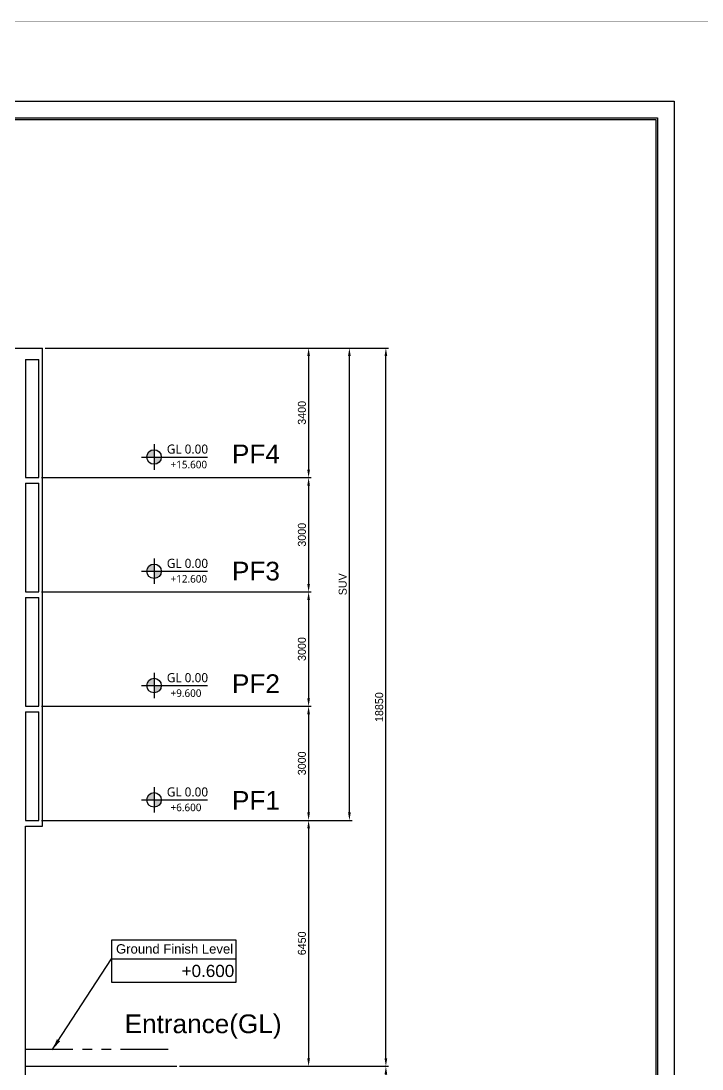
# Model space of a CAD drawing. Header units: millimetres. Extents: x -5 to 1510635, y -6 to 71285.
# Drawn here: x 997131 to 1014994, y 14073 to 41584 of the extents above; entities that cross this region are included whole.
import ezdxf

# ---------------------------------------------------------------- set-up
doc = ezdxf.new("R2010")
doc.units = ezdxf.units.MM
doc.header["$LTSCALE"] = 1000
doc.linetypes.add('HIDDEN', pattern=[0.375, 0.25, -0.125])
doc.linetypes.add('PHANTOM', pattern=[2.5, 1.25, -0.25, 0.25, -0.25, 0.25, -0.25])
for name, color, linetype in [('A-SYM', 6, 'Continuous'), ('MP-2', 42, 'Continuous'), ('MP-4', 4, 'HIDDEN'), ('MP-5', 5, 'PHANTOM'), ('MP-7', 7, 'Continuous'), ('MP-8', 8, 'Continuous')]:
    doc.layers.add(name, color=color, linetype=linetype)
doc.styles.add('H', font='arial.ttf')
doc.styles.add('맑은고딕', font='malgun.ttf', dxfattribs={"height": 800})
doc.dimstyles.new('MPS2', dxfattribs={"dimscale": 100, "dimtxt": 3, "dimasz": 3, "dimexe": 1, "dimexo": 1, "dimgap": 1, "dimtad": 1, "dimzin": 12, "dimdsep": 46, "dimtxsty": 'Standard', "dimcen": 1, "dimclrd": 1, "dimclre": 1, "dimclrt": 7, "dimazin": 2, "dimtfac": 1, "dimtmove": 0, "dimatfit": 3, "dimfxl": 1, "dimarcsym": 0})

# ---------------------------------------------------------------- blocks, each defined once
blk = doc.blocks.new('*D422')
at = {"layer": 'DEFPOINTS', "color": 0, "linetype": 'ByBlock', "transparency": 16777216}
for p in [(997696, 32998, 0), (997596, 29598, 0), (1004675, 29598)]:
    blk.add_point(p, dxfattribs=at)
at = {"layer": 'MP-8', "color": 1, "linetype": 'ByBlock', "lineweight": -2, "transparency": 16777216}
for p, q in [((997766, 32998), (1004745, 32998)), ((1004675, 32788), (1004675, 29808)), ((997666, 29598), (1004745, 29598))]:
    blk.add_line(p, q, dxfattribs=at)
at = {"layer": 'MP-8', "color": 1, "linetype": 'ByBlock', "transparency": 16777216}
for points in [[(1004640, 32788), (1004710, 32788), (1004675, 32998)], [(1004640, 29808), (1004710, 29808), (1004675, 29598)]]:
    blk.add_solid(points, dxfattribs=at)
at = {"layer": 'MP-8', "color": 7, "linetype": 'ByBlock', "transparency": 16777216, "insert": (1004500, 31298), "char_height": 210, "attachment_point": 5, "rotation": 90}
blk.add_mtext('3400', dxfattribs=at)
blk = doc.blocks.new('*D423')
at = {"layer": 'DEFPOINTS', "color": 0, "linetype": 'ByBlock', "transparency": 16777216}
for p in [(997596, 29598, 0), (997596, 26598, 0), (1004675, 26598)]:
    blk.add_point(p, dxfattribs=at)
at = {"layer": 'MP-8', "color": 1, "linetype": 'ByBlock', "lineweight": -2, "transparency": 16777216}
for p, q in [((997666, 29598), (1004745, 29598)), ((1004675, 29388), (1004675, 26808)), ((997666, 26598), (1004745, 26598))]:
    blk.add_line(p, q, dxfattribs=at)
at = {"layer": 'MP-8', "color": 1, "linetype": 'ByBlock', "transparency": 16777216}
for points in [[(1004640, 29388), (1004710, 29388), (1004675, 29598)], [(1004640, 26808), (1004710, 26808), (1004675, 26598)]]:
    blk.add_solid(points, dxfattribs=at)
at = {"layer": 'MP-8', "color": 7, "linetype": 'ByBlock', "transparency": 16777216, "insert": (1004500, 28098), "char_height": 210, "attachment_point": 5, "rotation": 90}
blk.add_mtext('3000', dxfattribs=at)
blk = doc.blocks.new('*D424')
at = {"layer": 'DEFPOINTS', "color": 0, "linetype": 'ByBlock', "transparency": 16777216}
for p in [(997596, 26598, 0), (997596, 23598, 0), (1004675, 23598)]:
    blk.add_point(p, dxfattribs=at)
at = {"layer": 'MP-8', "color": 1, "linetype": 'ByBlock', "lineweight": -2, "transparency": 16777216}
for p, q in [((997666, 26598), (1004745, 26598)), ((1004675, 26388), (1004675, 23808)), ((997666, 23598), (1004745, 23598))]:
    blk.add_line(p, q, dxfattribs=at)
at = {"layer": 'MP-8', "color": 1, "linetype": 'ByBlock', "transparency": 16777216}
for points in [[(1004640, 26388), (1004710, 26388), (1004675, 26598)], [(1004640, 23808), (1004710, 23808), (1004675, 23598)]]:
    blk.add_solid(points, dxfattribs=at)
at = {"layer": 'MP-8', "color": 7, "linetype": 'ByBlock', "transparency": 16777216, "insert": (1004500, 25098), "char_height": 210, "attachment_point": 5, "rotation": 90}
blk.add_mtext('3000', dxfattribs=at)
blk = doc.blocks.new('*D443')
at = {"layer": 'DEFPOINTS', "color": 0, "linetype": 'ByBlock', "transparency": 16777216}
for p in [(997596, 23598, 0), (997596, 20598, 0), (1004675, 20598)]:
    blk.add_point(p, dxfattribs=at)
at = {"layer": 'MP-8', "color": 1, "linetype": 'ByBlock', "lineweight": -2, "transparency": 16777216}
for p, q in [((997666, 23598), (1004745, 23598)), ((1004675, 23388), (1004675, 20808)), ((997666, 20598), (1004745, 20598))]:
    blk.add_line(p, q, dxfattribs=at)
at = {"layer": 'MP-8', "color": 1, "linetype": 'ByBlock', "transparency": 16777216}
for points in [[(1004640, 23388), (1004710, 23388), (1004675, 23598)], [(1004640, 20808), (1004710, 20808), (1004675, 20598)]]:
    blk.add_solid(points, dxfattribs=at)
at = {"layer": 'MP-8', "color": 7, "linetype": 'ByBlock', "transparency": 16777216, "insert": (1004500, 22098), "char_height": 210, "attachment_point": 5, "rotation": 90}
blk.add_mtext('3000', dxfattribs=at)
blk = doc.blocks.new('*D425')
at = {"layer": 'DEFPOINTS', "color": 0, "linetype": 'ByBlock', "transparency": 16777216}
for p in [(997596, 20598, 0), (1001215, 14148), (1004675, 14148)]:
    blk.add_point(p, dxfattribs=at)
at = {"layer": 'MP-8', "color": 1, "linetype": 'ByBlock', "lineweight": -2, "transparency": 16777216}
for p, q in [((997666, 20598), (1004745, 20598)), ((1004675, 20388), (1004675, 14358)), ((1001285, 14148), (1004745, 14148))]:
    blk.add_line(p, q, dxfattribs=at)
at = {"layer": 'MP-8', "color": 1, "linetype": 'ByBlock', "transparency": 16777216}
for points in [[(1004640, 20388), (1004710, 20388), (1004675, 20598)], [(1004640, 14358), (1004710, 14358), (1004675, 14148)]]:
    blk.add_solid(points, dxfattribs=at)
at = {"layer": 'MP-8', "color": 7, "linetype": 'ByBlock', "transparency": 16777216, "insert": (1004500, 17373), "char_height": 210, "attachment_point": 5, "rotation": 90}
blk.add_mtext('6450', dxfattribs=at)
blk = doc.blocks.new('*D426')
at = {"layer": 'DEFPOINTS', "color": 0, "linetype": 'ByBlock', "transparency": 16777216}
for p in [(1001215, 14148), (977861, 12448, 0), (1006702, 12448)]:
    blk.add_point(p, dxfattribs=at)
at = {"layer": 'MP-8', "color": 1, "linetype": 'ByBlock', "lineweight": -2, "transparency": 16777216}
for p, q in [((1001285, 14148), (1006772, 14148)), ((1006702, 13938), (1006702, 12658)), ((977931, 12448), (1006772, 12448))]:
    blk.add_line(p, q, dxfattribs=at)
at = {"layer": 'MP-8', "color": 1, "linetype": 'ByBlock', "transparency": 16777216}
for points in [[(1006667, 13938), (1006737, 13938), (1006702, 14148)], [(1006667, 12658), (1006737, 12658), (1006702, 12448)]]:
    blk.add_solid(points, dxfattribs=at)
at = {"layer": 'MP-8', "color": 7, "linetype": 'ByBlock', "transparency": 16777216, "insert": (1006527, 13298), "char_height": 210, "attachment_point": 5, "rotation": 90}
blk.add_mtext('1700', dxfattribs=at)
blk = doc.blocks.new('*D427')
at = {"layer": 'DEFPOINTS', "color": 0, "linetype": 'ByBlock', "transparency": 16777216}
for p in [(997696, 32998, 0), (1005745, 32998), (997596, 20598, 0)]:
    blk.add_point(p, dxfattribs=at)
at = {"layer": 'MP-8', "color": 1, "linetype": 'ByBlock', "lineweight": -2, "transparency": 16777216}
for p, q in [((997766, 32998), (1005815, 32998)), ((1005745, 20808), (1005745, 32788)), ((997666, 20598), (1005815, 20598))]:
    blk.add_line(p, q, dxfattribs=at)
at = {"layer": 'MP-8', "color": 1, "linetype": 'ByBlock', "transparency": 16777216}
for points in [[(1005710, 32788), (1005780, 32788), (1005745, 32998)], [(1005710, 20808), (1005780, 20808), (1005745, 20598)]]:
    blk.add_solid(points, dxfattribs=at)
at = {"layer": 'MP-8', "color": 7, "linetype": 'ByBlock', "transparency": 16777216, "insert": (1005570, 26798), "char_height": 210, "attachment_point": 5, "rotation": 90}
blk.add_mtext('SUV', dxfattribs=at)
blk = doc.blocks.new('*D428')
at = {"layer": 'DEFPOINTS', "color": 0, "linetype": 'ByBlock', "transparency": 16777216}
for p in [(997696, 32998, 0), (1006702, 32998), (1001215, 14148)]:
    blk.add_point(p, dxfattribs=at)
at = {"layer": 'MP-8', "color": 1, "linetype": 'ByBlock', "lineweight": -2, "transparency": 16777216}
for p, q in [((997766, 32998), (1006772, 32998)), ((1006702, 14358), (1006702, 32788)), ((1001285, 14148), (1006772, 14148))]:
    blk.add_line(p, q, dxfattribs=at)
at = {"layer": 'MP-8', "color": 1, "linetype": 'ByBlock', "transparency": 16777216}
for points in [[(1006667, 32788), (1006737, 32788), (1006702, 32998)], [(1006667, 14358), (1006737, 14358), (1006702, 14148)]]:
    blk.add_solid(points, dxfattribs=at)
at = {"layer": 'MP-8', "color": 7, "linetype": 'ByBlock', "transparency": 16777216, "insert": (1006527, 23573), "char_height": 210, "attachment_point": 5, "rotation": 90}
blk.add_mtext('18850', dxfattribs=at)
blk = doc.blocks.new('1223333333')
at = {"layer": 'A-SYM'}
h = blk.add_hatch(color=256, dxfattribs=at)
h.paths.add_polyline_path([(-984, 0), (-984, 96, 0.414214), (-1080, 0)])
h.paths.add_polyline_path([(-888, 0), (-984, 0), (-984, -96, 0.414214)])
blk.add_line((-984, 168), (-984, -168), dxfattribs=at)
blk.add_lwpolyline([(-1152, 0), (-298, 0), (-277, 0)], dxfattribs=at)
blk.add_circle((-984, 0), 96, dxfattribs=at)

msp = doc.modelspace()

# ---------------------------------------------------------------- linework, layer by layer
at = {"layer": 'MP-2', "const_width": 8.75}
msp.add_lwpolyline([(1016400, 0), (957600, 0), (957600, 41580), (1016400, 41580)], close=True, dxfattribs=at)
at = {"layer": 'MP-4', "linetype": 'ByBlock', "elevation": 0}
msp.add_lwpolyline([(999513.268, 17461.282), (1002769.295, 17461.282), (1002769.295, 16344.386), (999513.268, 16344.386)], close=True, dxfattribs=at)
at = {"layer": 'MP-5'}
msp.add_line((997245.303, 14598.308, 0), (1001214.691, 14598.308, 0), dxfattribs=at)
at = {"layer": 'MP-7'}
for points in [[(959735, 39480), (1014265, 39480), (1014265, 2100), (959735, 2100)], [(1013828.455, 2536.545), (960171.545, 2536.545), (960171.545, 39043.455), (1013828.455, 39043.455)], [(960220.051, 38994.949), (1013779.949, 38994.949), (1013779.949, 2585.051), (960220.051, 2585.051)]]:
    msp.add_lwpolyline(points, close=True, dxfattribs=at)
at = {"layer": 'MP-8', "linetype": 'ByBlock'}
for p, q in [((973310.522, 32998.308, 0), (997695.824, 32998.308, 0)), ((997695.824, 20448.308, 0), (997695.824, 32998.308)), ((997245.303, 32698.308, 0), (997245.303, 29598.308, 0)), ((997245.303, 32698.308), (997595.824, 32698.308)), ((997595.824, 29598.308), (997595.824, 32698.308)), ((997245.303, 29598.308, 0), (997595.824, 29598.308, 0)), ((997245.303, 29448.308, 0), (997595.824, 29448.308, 0)), ((997245.303, 29448.308, 0), (997245.303, 26598.308, 0)), ((997595.824, 26598.308), (997595.824, 29448.308)), ((997245.303, 26598.308, 0), (997595.824, 26598.308, 0)), ((997245.303, 26448.308, 0), (997595.824, 26448.308, 0)), ((997245.303, 26448.308, 0), (997245.303, 23598.308, 0)), ((997595.824, 23598.308), (997595.824, 26448.308)), ((997245.303, 23598.308), (997595.824, 23598.308)), ((997245.303, 23448.308), (997595.824, 23448.308)), ((997245.303, 23448.308, 0), (997245.303, 20598.308, 0)), ((997595.824, 20598.308), (997595.824, 23448.308)), ((997245.303, 20598.308, 0), (997595.824, 20598.308, 0)), ((997245.303, 20448.308, 0), (997695.824, 20448.308, 0)), ((997245.303, 13298.308, 0), (997245.303, 20448.308, 0)), ((997245.303, 14148.308, 0), (1001214.691, 14148.308, 0))]:
    msp.add_line(p, q, dxfattribs=at)

# ---------------------------------------------------------------- block references
at = {"layer": 'MP-4', "linetype": 'ByBlock', "xscale": 1.984499999962281, "yscale": 1.984499999962281, "zscale": 1.984499999962281}
for p in [(1002574.124, 30138.697, 0), (1002574.124, 27138.697, 0), (1002574.124, 24138.697, 0), (1002574.124, 21138.697, 0)]:
    msp.add_blockref('1223333333', p, dxfattribs=at)

# ---------------------------------------------------------------- texts
at = {"linetype": 'ByBlock', "attachment_point": 1, "style": 'H'}
for s, insert, char_height, width in [('{\\fArial|b0|i0|c238|p34;PF}4', (1002664.186, 30466.188, 148.468), 491.09893, 1612.52738), ('{\\fArial|b0|i0|c238|p34;PF}3', (1002664.186, 27389.071, 148.468), 491.09893, 1612.52738), ('{\\fArial|b0|i0|c238|p34;PF}2', (1002664.186, 24434.001, 148.468), 491.09893, 1612.52738), ('PF1', (1002664.186, 21369.527, 148.468), 491.0989, 1612.52738), ('Entrance(GL)', (999848.926, 15506.126, 148.468), 491.09893, 4197.16095)]:
    msp.add_mtext(s, dxfattribs=dict(at, insert=insert, char_height=char_height, width=width))
at = {"layer": 'A-SYM', "style": '맑은고딕'}
for p in [(1000954.772, 30227.764, 0), (1000954.772, 27227.764, 0), (1000954.772, 24227.764, 0), (1000954.772, 21227.764, 0)]:
    msp.add_text('GL 0.00', height=238.14, dxfattribs=at).set_placement(p)
at = {"layer": 'A-SYM', "color": 2, "style": '맑은고딕'}
for s, p in [('+15.600', (1001055.301, 29841.328, 0)), ('+12.600', (1001055.301, 26841.328, 0)), ('+9.600', (1001055.301, 23841.328, 0)), ('+6.600', (1001055.301, 20841.328, 0))]:
    msp.add_text(s, height=198.45, dxfattribs=at).set_placement(p)
at = {"layer": 'MP-7', "linetype": 'ByBlock', "attachment_point": 7, "style": 'H'}
for s, insert, char_height, width in [('Ground Finish{\\fArial|b0|i0|c238|p34; Level}', (999623.377, 17100.572, 0), 245.76, 3211.6758), ('+{\\fArial|b0|i0|c238|p34;0.}6{\\fArial|b0|i0|c238|p34;00}', (1001344.824, 16484.205, 0), 320, 2683.40813)]:
    msp.add_mtext(s, dxfattribs=dict(at, insert=insert, char_height=char_height, width=width))

# ---------------------------------------------------------------- dimensions: what is measured, and where the dimension line sits
at = {"layer": 'MP-8', "linetype": 'ByBlock'}
for base, p1, p2, picture, middle in [((1004675.328, 29598.308, 0), (997695.824, 32998.308, 0), (997595.824, 29598.308), '*D422', (1004500.328, 31298.308, 0)), ((1006701.688, 32998.308, 0), (1001214.691, 14148.308, 0), (997695.824, 32998.308, 0), '*D428', (1006526.688, 23573.308, 0)), ((1004675.328, 26598.308, 0), (997595.824, 29598.308, 0), (997595.824, 26598.308, 0), '*D423', (1004500.328, 28098.308, 0)), ((1004675.328, 23598.308, 0), (997595.824, 26598.308, 0), (997595.824, 23598.308), '*D424', (1004500.328, 25098.308, 0)), ((1004675.328, 20598.308, 0), (997595.824, 23598.308), (997595.824, 20598.308, 0), '*D443', (1004500.328, 22098.308, 0)), ((1004675.328, 14148.308, 0), (997595.824, 20598.308), (1001214.691, 14148.308, 0), '*D425', (1004500.328, 17373.308, 0)), ((1006701.688, 12448.308, 0), (1001214.691, 14148.308, 0), (977860.522, 12448.308, 0), '*D426', (1006526.688, 13298.308, 0))]:
    dim = msp.add_linear_dim(base=base, p1=p1, p2=p2, angle=90, dimstyle='MPS2', override={"dimscale": 70}, dxfattribs=at)
    dim.commit()
    dim.dimension.update_dxf_attribs({"geometry": picture, "text_midpoint": middle})
dim = msp.add_linear_dim(base=(1005745.41, 32998.308, 0), p1=(997595.824, 20598.308, 0), p2=(997695.824, 32998.308, 0), angle=90, text='SUV', dimstyle='MPS2', override={"dimscale": 70}, dxfattribs=at)
dim.commit()
dim.dimension.update_dxf_attribs({"geometry": '*D427', "text_midpoint": (1005570.41, 26798.308, 0)})

# ---------------------------------------------------------------- leaders
msp.add_leader([(997952.539, 14578.345, 0), (999502.946, 16962.203, 0), (1002769.295, 16962.203, 0)], dimstyle='MPS2', override={"dimgap": 1, "dimtad": 0}, dxfattribs=at)

doc.saveas('drawing.dxf')
